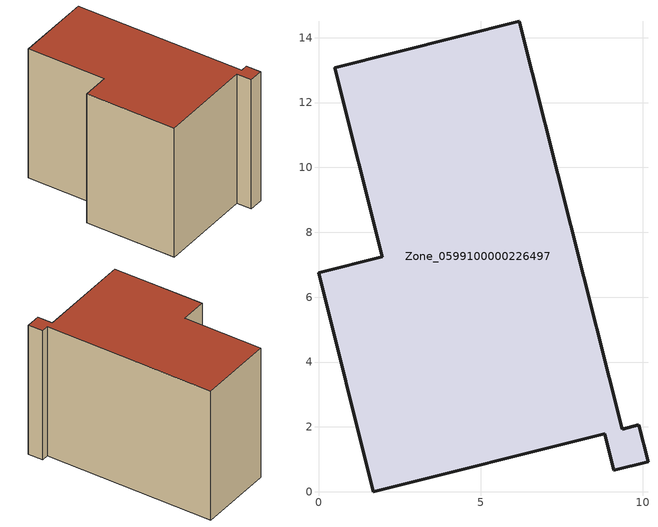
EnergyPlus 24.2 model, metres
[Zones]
Zone_0599100000226497
 floor ground (C_G): 0.5,13.08 6.19,14.51 9.36,1.92 9.88,2.06 10.16,0.93 9.1,0.66 8.82,1.79 1.69,0 0,6.75 1.96,7.24 z0
 wall outside (C_F): 1.69,0 8.82,1.79 9.1,0.66 10.16,0.93 9.88,2.06 9.36,1.92 6.19,14.51 0.5,13.08 1.96,7.24 0,6.75 1.69,0 z0:10.45
 roof outside (C_R): 9.36,1.92 6.19,14.51 0.5,13.08 1.96,7.24 0,6.75 1.69,0 8.82,1.79 9.1,0.66 10.16,0.93 9.88,2.06 z10.45
[BUILDING]
Pand.0599100000226497: North Axis=0; Terrain=City; Loads Convergence Tolerance Value=0.04; Temperature Convergence Tolerance Value=0.4; Solar Distribution=FullExterior; Maximum Number of Warmup Days=25; Minimum Number of Warmup Days=1
[Site:Location]
Rotterdam.The.Hague.AP_ZH_NLD Design_Conditions: Latitude=51.96; Longitude=4.45; Time Zone=1; Elevation=-4.5
[SITE:GROUNDTEMPERATURE:BUILDINGSURFACE]
18, 18, 18, 18, 18, 18, 18, 18, 18, 18, 18, 18
[MATERIAL] Thermal Absorptance=0.9; Solar Absorptance=0.7; Visible Absorptance=0.7
Name | Roughness | Thickness | Conductivity | Density | Specific Heat
G.TC.1992-2005 | MediumSmooth | 0.15 | 0.06 | 540 | 1210
F.TC.1992-2005 | Rough | 0.3 | 0.12 | 1920 | 840
R.TC.1992-2005 | MediumRough | 0.2 | 0.08 | 1500 | 1000
[CONSTRUCTION]
C_G: G.TC.1992-2005
C_F: F.TC.1992-2005
C_R: R.TC.1992-2005
[ZONE]
Zone_0599100000226497: Type=1; Multiplier=1; Ceiling Height=Autocalculate; Volume=Autocalculate; Floor Area=autocalculate; Part of Total Floor Area=Yes
[ZONEINFILTRATION:DESIGNFLOWRATE]
Infil_Zone_0599100000226497: Zone or ZoneList or Space or SpaceList=Zone_0599100000226497; Schedule=AlwaysOn; Design Flow Rate Calculation Method=Flow/Area; Flow Rate per Floor Area=0.0015; Constant Term Coefficient=1; Temperature Term Coefficient=0; Velocity Term Coefficient=0; Velocity Squared Term Coefficient=0
[HVACTEMPLATE:ZONE:IDEALLOADSAIRSYSTEM]
Zone_0599100000226497: Maximum Heating Supply Air Temperature=50; Minimum Cooling Supply Air Temperature=13; Maximum Heating Supply Air Humidity Ratio=0.0156; Minimum Cooling Supply Air Humidity Ratio=0.0077; Heating Limit=NoLimit; Cooling Limit=NoLimit; Dehumidification Control Type=ConstantSensibleHeatRatio; Cooling Sensible Heat Ratio=0.7; Dehumidification Setpoint=60; Humidification Control Type=None; Humidification Setpoint=30; Outdoor Air Method=None; Outdoor Air Flow Rate per Person=0.00944; Outdoor Air Flow Rate per Zone Floor Area=0; Outdoor Air Flow Rate per Zone=0; Demand Controlled Ventilation Type=None; Outdoor Air Economizer Type=NoEconomizer; Heat Recovery Type=None; Sensible Heat Recovery Effectiveness=0.7; Latent Heat Recovery Effectiveness=0.65
[ZONECONTROL:THERMOSTAT]
ThermostatControl_Zone_0599100000226497: Zone or ZoneList=Zone_0599100000226497; Control Type Schedule=DualSetpointControlType; Control 1=Thermostat_Zone_0599100000226497; Temperature Difference Between Cutout And Setpoint=0
[THERMOSTATSETPOINT:DUALSETPOINT]
Thermostat_Zone_0599100000226497: Heating Setpoint Temperature Schedule=HeatingSetpoint_Zone_0599100000226497; Cooling Setpoint Temperature Schedule=CoolingSetpoint_Zone_0599100000226497
[SCHEDULE:COMPACT]
HeatingSetpoint_Zone_0599100000226497: Through: 12/31, For: AllDays, Until: 24:00, 21
CoolingSetpoint_Zone_0599100000226497: Through: 12/31, For: AllDays, Until: 24:00, 24
DualSetpointControlType: Through: 12/31, For: AllDays, Until: 24:00, 4
AlwaysOn: Through: 12/31, For: AllDays, Until: 24:00, 1
